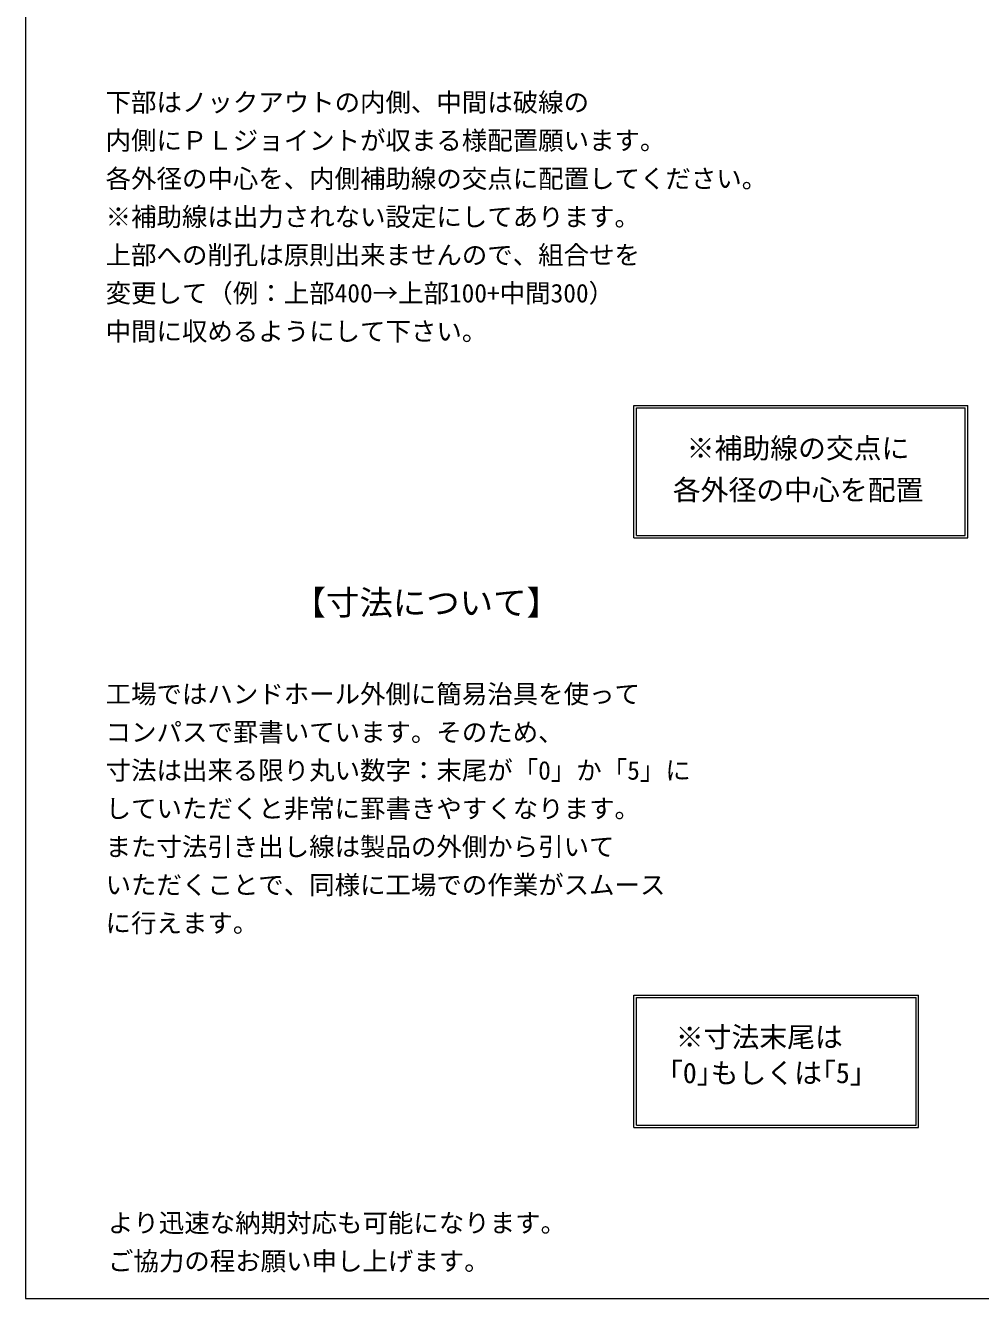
# Model space of a CAD drawing. Units: millimetres, scale not verified. Extents: x -6420 to 6420, y -3053 to 3053.
# Drawn here: x -6420 to -3826, y -2658 to 800 of the extents above; entities that cross this region are included whole.
import ezdxf
from ezdxf.enums import TextEntityAlignment as Align

# ---------------------------------------------------------------- set-up
doc = ezdxf.new("R2010")
doc.units = ezdxf.units.MM
doc.header["$LTSCALE"] = 20
for name, color, linetype, lineweight in [('0-2_waku', 7, 'Continuous', 18), ('0-8_uchigawa', 6, 'Continuous', 18), ('0-D_文字１', 7, 'Continuous', 18)]:
    doc.layers.add(name, color=color, linetype=linetype, lineweight=lineweight)
doc.styles.add('ＭＳ ゴシック', font='')
doc.styles.get('ＭＳ ゴシック').set_extended_font_data('MS Gothic')

msp = doc.modelspace()

# ---------------------------------------------------------------- linework, layer by layer
at = {"layer": '0-2_waku'}
for p, q in [((-6420.16, 3042.01), (-6420.16, -2657.99)), ((-6420.16, -2657.99), (-2340.16, -2657.99)), ((-6420.16, -2657.99), (-2340.16, -2657.99)), ((-6420.16, -2657.99), (-2340.16, -2657.99)), ((-6420.16, -2657.99), (-2340.16, -2657.99))]:
    msp.add_line(p, q, dxfattribs=at)
at = {"layer": '0-8_uchigawa'}
for p, q in [((-4767.45, -591.97), (-4767.45, -231.97)), ((-4767.45, -231.97), (-3860.79, -231.97)), ((-4760.78, -585.31), (-4760.78, -238.64)), ((-4760.78, -238.64), (-3867.45, -238.64)), ((-3867.45, -585.31), (-3867.45, -238.64)), ((-3860.79, -591.97), (-3860.79, -231.97)), ((-4760.78, -585.31), (-3867.45, -585.31)), ((-4767.45, -591.97), (-3860.79, -591.97)), ((-4767.45, -1833.6), (-3994.12, -1833.6)), ((-4767.45, -2193.6), (-4767.45, -1833.6)), ((-4760.78, -1840.27), (-4000.79, -1840.27)), ((-4760.78, -2186.93), (-4760.78, -1840.27)), ((-4000.79, -2186.93), (-4000.79, -1840.27)), ((-3994.12, -2193.6), (-3994.12, -1833.6)), ((-4767.45, -2193.6), (-3994.12, -2193.6)), ((-4760.78, -2186.93), (-4000.79, -2186.93))]:
    msp.add_line(p, q, dxfattribs=at)

# ---------------------------------------------------------------- texts
at = {"layer": '0-D_文字１', "style": 'ＭＳ ゴシック'}
for s, height, p in [('下部はノックアウトの内側、中間は破線の', 50.67, (-6202.43, 550.64)), ('内側にＰＬジョイントが収まる様配置願います。', 50.67, (-6202.43, 446.96)), ('各外径の中心を、内側補助線の交点に配置してください。', 50.67, (-6202.43, 343.28)), ('※補助線は出力されない設定にしてあります。', 50.67, (-6202.43, 239.6)), ('上部への削孔は原則出来ませんので、組合せを', 50.67, (-6202.43, 135.92)), ('変更して（例：上部400→上部100+中間300）', 50.67, (-6202.43, 32.24)), ('中間に収めるようにして下さい。', 50.67, (-6202.43, -71.44)), (' ※補助線の交点に', 55.43, (-4661.75, -392.72)), ('各外径の中心を配置', 55.43, (-4661.75, -506.12)), ('【寸法について】', 66.51, (-5694.37, -821.09)), ('工場ではハンドホール外側に簡易治具を使って', 50.67, (-6202.43, -1056.6)), ('コンパスで罫書いています。そのため、', 50.67, (-6202.43, -1160.28)), ('寸法は出来る限り丸い数字：末尾が「0」か「5」に', 50.67, (-6202.43, -1263.96)), ('していただくと非常に罫書きやすくなります。', 50.67, (-6202.43, -1367.64)), ('また寸法引き出し線は製品の外側から引いて', 50.67, (-6202.43, -1471.32)), ('いただくことで、同様に工場での作業がスムース', 50.67, (-6202.43, -1575)), ('に行えます。', 50.67, (-6202.43, -1678.68)), ('※寸法末尾は', 55.43, (-4653.54, -1992.04)), ('「0｣もしくは｢5｣', 55.43, (-4710.05, -2089.69)), ('より迅速な納期対応も可能になります。\u3000', 50.67, (-6195.97, -2493.21)), ('ご協力の程お願い申し上げます。', 50.67, (-6195.97, -2596.89))]:
    msp.add_text(s, height=height, dxfattribs=at).set_placement(p, align=Align.BOTTOM_LEFT)

doc.saveas('drawing.dxf')
